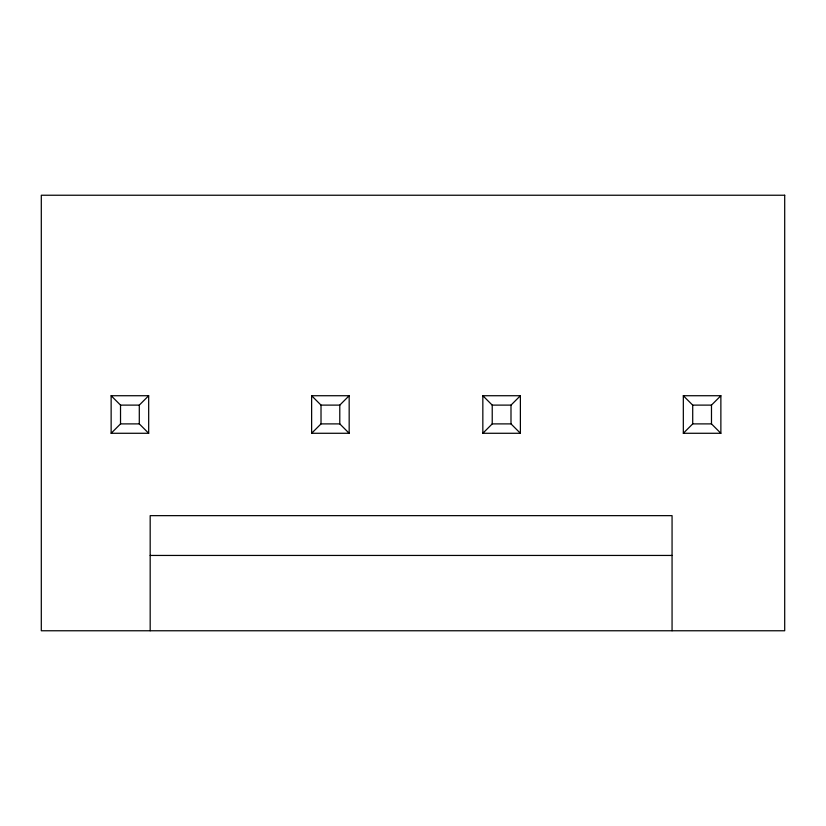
<?xml version="1.0" encoding="UTF-8"?>
<svg xmlns="http://www.w3.org/2000/svg" width="826" height="826" viewBox="0 0 826 826"><rect width="100%" height="100%" fill="white"/><g stroke="black" fill="none" stroke-linecap="round" stroke-linejoin="round"><path stroke-width="1.24" d="M111.138 433.278L120.524 423.893L139.295 423.893L148.68 433.278L111.138 433.278L111.138 395.726L148.68 395.726L148.68 433.278M111.138 395.726L120.524 405.112L139.295 405.112L148.68 395.726M311.629 433.278L321.015 423.893L321.015 405.112L311.629 395.726L311.629 433.278L349.171 433.278L349.171 395.726L311.629 395.726M321.015 405.112L339.785 405.112L349.171 395.726M482.838 433.278L492.224 423.893L510.995 423.893L520.38 433.278L482.838 433.278L482.838 395.726L520.38 395.726L520.38 433.278M482.838 395.726L492.224 405.112L510.995 405.112L520.38 395.726M683.329 433.278L692.715 423.893L711.485 423.893L720.871 433.278L720.871 395.726L683.329 395.726L683.329 433.278L720.871 433.278M683.329 395.726L692.715 405.112L711.485 405.112L720.871 395.726M321.015 423.893L339.785 423.893L349.171 433.278M150.177 555.444L672.065 555.444M711.485 405.112L711.485 423.893M692.715 405.112L692.715 423.893M672.065 630.765L672.065 515.651L150.177 515.651L150.177 630.765M510.995 405.112L510.995 423.893M492.224 405.112L492.224 423.893M339.785 405.112L339.785 423.893M139.295 405.112L139.295 423.893M120.524 405.112L120.524 423.893M784.7 195.235L41.3 195.235L41.3 630.765L784.7 630.765L784.7 195.235"/></g></svg>
